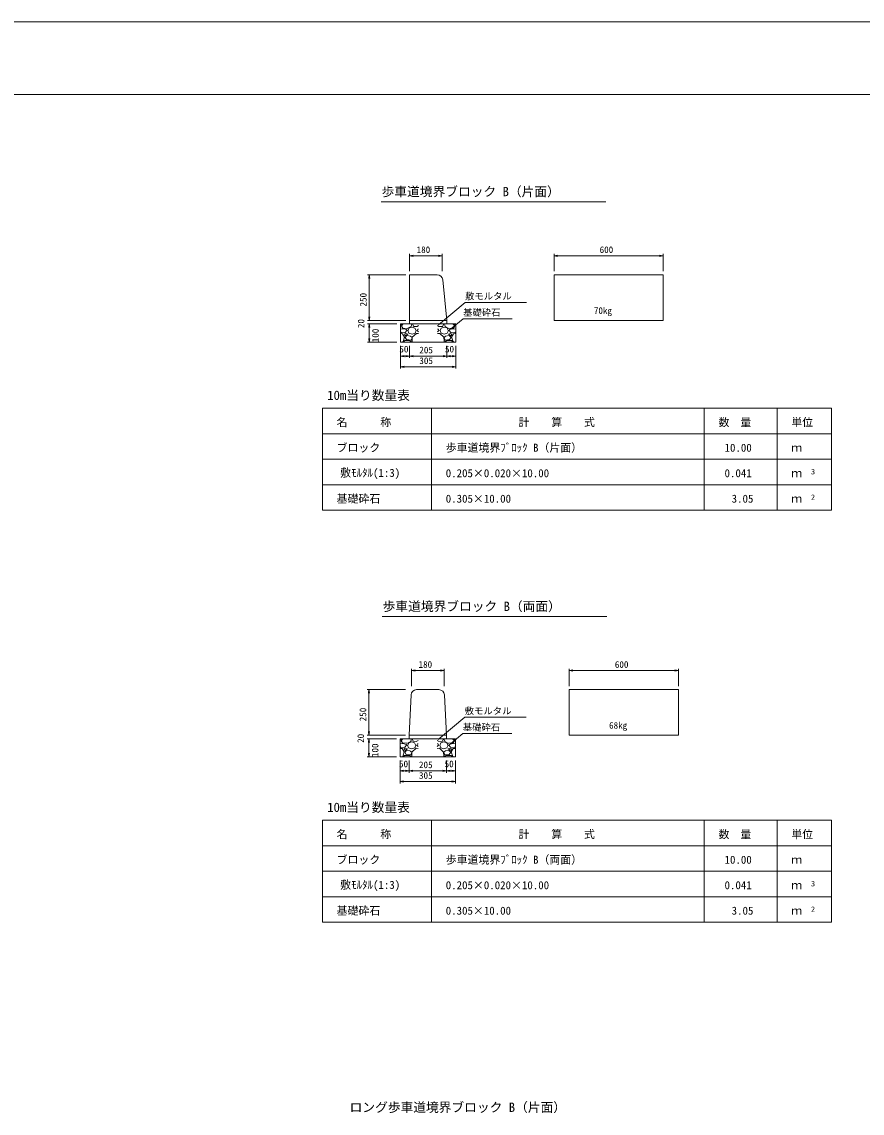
# Model space of a CAD drawing. Units: millimetres on the paper. Extents: x 0 to 841, y 0 to 594.
# Drawn here: x 231 to 462.1, y 294.1 to 594 of the extents above; entities that cross this region are included whole.
import ezdxf
from ezdxf.enums import TextEntityAlignment as Align

# ---------------------------------------------------------------- set-up
doc = ezdxf.new("R2010")
doc.units = ezdxf.units.MM
for name, color, linetype, lineweight in [('D-MTR-FRAM（材料表図枠）', 2, 'Continuous', 18), ('D-STR-DIM（寸法）', 7, 'Continuous', 18), ('D-STR-HTXT（旗揚げ）', 7, 'Continuous', 18), ('D-STR-STRn（構造物）', 7, 'Continuous', 18), ('D-STR（構造物外形線）', 1, 'Continuous', 18), ('D-TTL(外枠）', 2, 'Continuous', 18), ('DEFPOINTS_2', 8, 'Continuous', 18)]:
    doc.layers.add(name, color=color, linetype=linetype, lineweight=lineweight)
for name, color, linetype in [('D-MTR-TXT(文字列）', 7, 'Continuous'), ('D-MTR（材料表タイトル）', 7, 'Continuous'), ('D-STR-TXT（文字）', 7, 'Continuous'), ('D-TTL-TXT（文字）', 7, 'Continuous')]:
    doc.layers.add(name, color=color, linetype=linetype)
doc.styles.add('ＭＳ ゴシック', font='')
doc.styles.get('ＭＳ ゴシック').set_extended_font_data('MS Gothic')

msp = doc.modelspace()

# ---------------------------------------------------------------- linework, layer by layer
at = {"layer": 'D-MTR-FRAM（材料表図枠）'}
for p, q in [((313.651, 487.801), (453.651, 487.801)), ((313.651, 459.801), (313.651, 487.801)), ((343.651, 459.801), (343.651, 487.801)), ((418.651, 459.801), (418.651, 487.801)), ((438.651, 459.801), (438.651, 487.801)), ((453.651, 459.801), (453.651, 487.801)), ((313.651, 480.801), (453.651, 480.801)), ((313.651, 473.801), (453.651, 473.801)), ((313.651, 466.801), (453.651, 466.801)), ((313.651, 459.801), (453.651, 459.801)), ((313.651, 374.584), (453.651, 374.584)), ((313.651, 346.584), (313.651, 374.584)), ((343.651, 346.584), (343.651, 374.584)), ((418.651, 346.584), (418.651, 374.584)), ((438.651, 346.584), (438.651, 374.584)), ((453.651, 346.584), (453.651, 374.584)), ((313.651, 367.584), (453.651, 367.584)), ((313.651, 360.584), (453.651, 360.584)), ((313.651, 353.584), (453.651, 353.584)), ((313.651, 346.584), (453.651, 346.584))]:
    msp.add_line(p, q, dxfattribs=at)
at = {"layer": 'D-STR-DIM（寸法）'}
for p, q in [((337.601, 525.469), (337.601, 530.212)), ((337.601, 529.712), (338.601, 529.879)), ((338.601, 529.545), (337.601, 529.712)), ((337.601, 529.712), (338.601, 529.712)), ((345.601, 529.712), (338.601, 529.712)), ((345.601, 529.879), (346.601, 529.712)), ((346.601, 529.712), (345.601, 529.545)), ((346.601, 529.712), (345.601, 529.712)), ((346.601, 525.469), (346.601, 530.212)), ((377.341, 525.469), (377.341, 530.212)), ((377.341, 529.712), (378.341, 529.879)), ((378.341, 529.545), (377.341, 529.712)), ((377.341, 529.712), (378.341, 529.712)), ((406.341, 529.712), (378.341, 529.712)), ((406.341, 529.879), (407.341, 529.712)), ((407.341, 529.712), (406.341, 529.545)), ((407.341, 529.712), (406.341, 529.712)), ((407.341, 525.469), (407.341, 530.212)), ((336.601, 524.469), (326.062, 524.469)), ((326.396, 523.469), (326.562, 524.469)), ((326.562, 524.469), (326.729, 523.469)), ((326.562, 524.469), (326.562, 523.469)), ((326.562, 523.469), (326.562, 512.969)), ((326.562, 511.969), (326.396, 512.969)), ((326.562, 511.969), (326.396, 512.969)), ((326.562, 512.969), (326.562, 513.969)), ((326.729, 512.969), (326.562, 511.969)), ((326.562, 511.969), (326.562, 512.969)), ((326.729, 512.969), (326.562, 511.969)), ((326.562, 511.969), (326.562, 512.969)), ((336.601, 511.969), (326.062, 511.969)), ((336.601, 511.969), (326.062, 511.969)), ((334.101, 510.969), (326.062, 510.969)), ((334.101, 510.969), (326.062, 510.969)), ((326.396, 509.969), (326.562, 510.969)), ((326.396, 509.969), (326.562, 510.969)), ((326.562, 510.969), (326.729, 509.969)), ((326.562, 510.969), (326.562, 509.969)), ((326.562, 510.969), (326.729, 509.969)), ((326.562, 510.969), (326.562, 509.969)), ((326.562, 509.969), (326.562, 506.969)), ((326.562, 509.969), (326.562, 508.969)), ((326.562, 505.969), (326.396, 506.969)), ((326.729, 506.969), (326.562, 505.969)), ((326.562, 505.969), (326.562, 506.969)), ((334.101, 505.969), (326.062, 505.969)), ((335.101, 504.969), (335.101, 501.647)), ((335.101, 504.969), (335.101, 498.71)), ((337.601, 504.969), (337.601, 501.647)), ((337.601, 504.969), (337.601, 501.647)), ((347.851, 504.969), (347.851, 501.647)), ((347.851, 504.969), (347.851, 501.647)), ((350.351, 504.969), (350.351, 501.647)), ((350.351, 504.969), (350.351, 498.71)), ((335.101, 502.147), (336.101, 502.314)), ((336.101, 501.981), (335.101, 502.147)), ((335.101, 502.147), (336.101, 502.147)), ((336.601, 502.147), (336.101, 502.147)), ((336.601, 502.314), (337.601, 502.147)), ((337.601, 502.147), (336.601, 501.981)), ((337.601, 502.147), (336.601, 502.147)), ((337.601, 502.147), (338.601, 502.314)), ((338.601, 501.981), (337.601, 502.147)), ((337.601, 502.147), (338.601, 502.147)), ((346.851, 502.147), (338.601, 502.147)), ((346.851, 502.314), (347.851, 502.147)), ((347.851, 502.147), (346.851, 501.981)), ((347.851, 502.147), (346.851, 502.147)), ((347.851, 502.147), (348.851, 502.314)), ((348.851, 501.981), (347.851, 502.147)), ((347.851, 502.147), (348.851, 502.147)), ((348.851, 502.147), (349.351, 502.147)), ((349.351, 502.314), (350.351, 502.147)), ((350.351, 502.147), (349.351, 501.981)), ((350.351, 502.147), (349.351, 502.147)), ((335.101, 499.21), (336.101, 499.376)), ((336.101, 499.043), (335.101, 499.21)), ((335.101, 499.21), (336.101, 499.21)), ((349.351, 499.21), (336.101, 499.21)), ((349.351, 499.376), (350.351, 499.21)), ((350.351, 499.21), (349.351, 499.043)), ((350.351, 499.21), (349.351, 499.21)), ((338.13, 411.486), (338.13, 416.229)), ((338.13, 415.729), (339.13, 415.896)), ((339.13, 415.562), (338.13, 415.729)), ((338.13, 415.729), (339.13, 415.729)), ((346.13, 415.729), (339.13, 415.729)), ((346.13, 415.896), (347.13, 415.729)), ((347.13, 415.729), (346.13, 415.562)), ((347.13, 415.729), (346.13, 415.729)), ((347.13, 411.486), (347.13, 416.229)), ((381.524, 411.486), (381.524, 416.229)), ((381.524, 415.729), (382.524, 415.896)), ((382.524, 415.562), (381.524, 415.729)), ((381.524, 415.729), (382.524, 415.729)), ((410.524, 415.729), (382.524, 415.729)), ((410.524, 415.896), (411.524, 415.729)), ((411.524, 415.729), (410.524, 415.562)), ((411.524, 415.729), (410.524, 415.729)), ((411.524, 411.486), (411.524, 416.229)), ((336.505, 410.486), (325.966, 410.486)), ((326.299, 409.486), (326.466, 410.486)), ((326.466, 410.486), (326.633, 409.486)), ((326.466, 410.486), (326.466, 409.486)), ((326.466, 409.486), (326.466, 398.986)), ((326.466, 397.986), (326.299, 398.986)), ((326.466, 397.986), (326.299, 398.986)), ((326.466, 398.986), (326.466, 399.986)), ((326.633, 398.986), (326.466, 397.986)), ((326.466, 397.986), (326.466, 398.986)), ((326.633, 398.986), (326.466, 397.986)), ((326.466, 397.986), (326.466, 398.986)), ((336.505, 397.986), (325.966, 397.986)), ((336.505, 397.986), (325.966, 397.986)), ((334.005, 396.986), (325.966, 396.986)), ((334.005, 396.986), (325.966, 396.986)), ((326.299, 395.986), (326.466, 396.986)), ((326.299, 395.986), (326.466, 396.986)), ((326.466, 396.986), (326.633, 395.986)), ((326.466, 396.986), (326.466, 395.986)), ((326.466, 396.986), (326.633, 395.986)), ((326.466, 396.986), (326.466, 395.986)), ((326.466, 395.986), (326.466, 392.986)), ((326.466, 395.986), (326.466, 394.986)), ((326.466, 391.986), (326.299, 392.986)), ((326.633, 392.986), (326.466, 391.986)), ((326.466, 391.986), (326.466, 392.986)), ((334.005, 391.986), (325.966, 391.986)), ((335.005, 390.986), (335.005, 387.665)), ((335.005, 390.986), (335.005, 384.727)), ((337.505, 390.986), (337.505, 387.665)), ((337.505, 390.986), (337.505, 387.665)), ((347.755, 390.986), (347.755, 387.665)), ((347.755, 390.986), (347.755, 387.665)), ((350.255, 390.986), (350.255, 387.665)), ((350.255, 390.986), (350.255, 384.727)), ((335.005, 388.165), (336.005, 388.331)), ((336.005, 387.998), (335.005, 388.165)), ((335.005, 388.165), (336.005, 388.165)), ((336.505, 388.165), (336.005, 388.165)), ((336.505, 388.331), (337.505, 388.165)), ((337.505, 388.165), (336.505, 387.998)), ((337.505, 388.165), (336.505, 388.165)), ((337.505, 388.165), (338.505, 388.331)), ((338.505, 387.998), (337.505, 388.165)), ((337.505, 388.165), (338.505, 388.165)), ((346.755, 388.165), (338.505, 388.165)), ((346.755, 388.331), (347.755, 388.165)), ((347.755, 388.165), (346.755, 387.998)), ((347.755, 388.165), (346.755, 388.165)), ((347.755, 388.165), (348.755, 388.331)), ((348.755, 387.998), (347.755, 388.165)), ((347.755, 388.165), (348.755, 388.165)), ((348.755, 388.165), (349.255, 388.165)), ((349.255, 388.331), (350.255, 388.165)), ((350.255, 388.165), (349.255, 387.998)), ((350.255, 388.165), (349.255, 388.165)), ((335.005, 385.227), (336.005, 385.393)), ((336.005, 385.06), (335.005, 385.227)), ((335.005, 385.227), (336.005, 385.227)), ((349.255, 385.227), (336.005, 385.227)), ((349.255, 385.393), (350.255, 385.227)), ((350.255, 385.227), (349.255, 385.06)), ((350.255, 385.227), (349.255, 385.227))]:
    msp.add_line(p, q, dxfattribs=at)
at = {"layer": 'D-STR-HTXT（旗揚げ）'}
for p, q in [((329.854, 544.568), (391.578, 544.568)), ((345.546, 510.724), (352.889, 516.894)), ((369.745, 516.894), (352.889, 516.894)), ((348.926, 509.517), (352.366, 512.4)), ((365.839, 512.4), (352.366, 512.4)), ((330.138, 430.585), (391.862, 430.585)), ((345.45, 396.741), (352.792, 402.911)), ((369.648, 402.911), (352.792, 402.911)), ((348.83, 395.534), (352.269, 398.418)), ((365.743, 398.418), (352.269, 398.418))]:
    msp.add_line(p, q, dxfattribs=at)
at = {"layer": 'D-STR-STRn（構造物）'}
for p, q in [((337.601, 510.969), (335.101, 510.969)), ((335.101, 510.969), (335.101, 505.969)), ((335.101, 510.534), (335.664, 510.969)), ((335.41, 510.417), (335.907, 510.969)), ((335.77, 509.814), (335.42, 510.414)), ((337.007, 509.727), (335.757, 509.827)), ((338.063, 510.263), (337.013, 509.713)), ((337.209, 509.167), (337.509, 509.867)), ((337.511, 509.867), (338.311, 510.117)), ((337.601, 511.969), (337.601, 510.969)), ((349.546, 510.969), (337.601, 510.969)), ((338.262, 510.967), (338.062, 510.267)), ((338.308, 510.117), (339.108, 509.817)), ((338.432, 510.969), (338.702, 510.329)), ((338.707, 510.314), (339.757, 510.264)), ((339.76, 510.271), (340.101, 510.534)), ((345.692, 510.271), (345.351, 510.534)), ((346.746, 510.314), (345.696, 510.264)), ((347.144, 510.117), (346.344, 509.817)), ((347.021, 510.969), (346.751, 510.329)), ((347.942, 509.867), (347.142, 510.117)), ((347.191, 510.967), (347.391, 510.267)), ((347.39, 510.263), (348.44, 509.713)), ((347.851, 511.969), (347.851, 510.969)), ((347.851, 510.969), (350.351, 510.969)), ((348.244, 509.167), (347.944, 509.867)), ((348.446, 509.727), (349.696, 509.827)), ((350.043, 510.417), (349.546, 510.969)), ((349.683, 509.814), (350.033, 510.414)), ((350.351, 510.534), (349.788, 510.969)), ((350.351, 510.969), (350.351, 505.969)), ((335.864, 509.661), (335.101, 509.581)), ((335.308, 508.583), (335.101, 508.809)), ((335.711, 508.262), (335.101, 508.313)), ((336.457, 508.67), (335.307, 508.57)), ((336.271, 507.37), (335.721, 508.27)), ((336.858, 509.42), (335.858, 509.67)), ((335.861, 506.115), (336.261, 507.365)), ((336.208, 508.217), (336.408, 507.717)), ((336.559, 508.365), (336.209, 508.215)), ((336.408, 507.718), (337.158, 508.168)), ((336.408, 507.269), (336.808, 506.669)), ((336.91, 507.767), (336.41, 507.267)), ((336.91, 509.167), (336.46, 508.667)), ((337.162, 508.168), (336.562, 508.368)), ((336.911, 509.164), (336.861, 509.414)), ((337.916, 507.62), (336.916, 507.77)), ((337.156, 509.168), (337.456, 508.468)), ((337.456, 508.463), (338.306, 508.213)), ((338.321, 507.256), (337.921, 507.606)), ((338.061, 506.518), (338.311, 506.968)), ((338.358, 507.319), (338.308, 506.269)), ((338.31, 506.967), (338.31, 507.267)), ((338.313, 508.214), (339.163, 508.464)), ((339.511, 508.367), (338.361, 507.317)), ((339.111, 509.815), (339.411, 509.165)), ((339.159, 508.469), (339.409, 509.169)), ((340.101, 508.313), (339.511, 508.362)), ((340.101, 508.809), (339.758, 509.183)), ((339.759, 509.168), (339.909, 509.568)), ((340.101, 509.581), (339.914, 509.561)), ((345.351, 509.581), (345.538, 509.561)), ((345.351, 508.809), (345.694, 509.183)), ((345.351, 508.313), (345.941, 508.362)), ((345.694, 509.168), (345.544, 509.568)), ((345.942, 508.367), (347.092, 507.317)), ((346.342, 509.815), (346.042, 509.165)), ((346.294, 508.469), (346.044, 509.169)), ((347.14, 508.214), (346.29, 508.464)), ((347.095, 507.319), (347.145, 506.269)), ((347.132, 507.256), (347.532, 507.606)), ((347.391, 506.518), (347.141, 506.968)), ((347.143, 506.967), (347.143, 507.267)), ((347.997, 508.463), (347.147, 508.213)), ((347.537, 507.62), (348.537, 507.77)), ((348.297, 509.168), (347.997, 508.468)), ((348.291, 508.168), (348.891, 508.368)), ((349.044, 507.718), (348.294, 508.168)), ((348.542, 509.164), (348.592, 509.414)), ((348.543, 509.167), (348.993, 508.667)), ((348.543, 507.767), (349.043, 507.267)), ((348.594, 509.42), (349.594, 509.67)), ((349.044, 507.269), (348.644, 506.669)), ((348.893, 508.365), (349.243, 508.215)), ((348.996, 508.67), (350.146, 508.57)), ((349.245, 508.217), (349.045, 507.717)), ((349.182, 507.37), (349.732, 508.27)), ((349.592, 506.115), (349.192, 507.365)), ((349.588, 509.661), (350.351, 509.581)), ((349.741, 508.262), (350.351, 508.313)), ((350.144, 508.583), (350.351, 508.809)), ((335.101, 505.969), (350.351, 505.969)), ((335.664, 505.969), (335.86, 506.121)), ((335.907, 505.969), (336.31, 506.417)), ((336.31, 506.417), (337.61, 506.417)), ((336.812, 506.665), (338.062, 506.515)), ((337.608, 506.428), (338.258, 505.978)), ((338.302, 506.278), (338.432, 505.969)), ((347.151, 506.278), (347.021, 505.969)), ((347.844, 506.428), (347.194, 505.978)), ((348.641, 506.665), (347.391, 506.515)), ((349.143, 506.417), (347.843, 506.417)), ((349.546, 505.969), (349.143, 506.417)), ((349.788, 505.969), (349.592, 506.121)), ((337.505, 396.986), (335.005, 396.986)), ((335.005, 396.986), (335.005, 391.986)), ((335.005, 396.551), (335.568, 396.986)), ((335.314, 396.434), (335.811, 396.986)), ((335.674, 395.831), (335.324, 396.431)), ((337.966, 396.28), (336.916, 395.73)), ((337.113, 395.184), (337.413, 395.884)), ((337.414, 395.884), (338.214, 396.134)), ((337.505, 397.986), (337.505, 396.986)), ((349.45, 396.986), (337.505, 396.986)), ((338.165, 396.984), (337.965, 396.284)), ((338.212, 396.134), (339.012, 395.834)), ((338.336, 396.986), (338.606, 396.346)), ((338.611, 396.331), (339.661, 396.281)), ((339.664, 396.288), (340.005, 396.551)), ((345.596, 396.288), (345.255, 396.551)), ((346.649, 396.331), (345.599, 396.281)), ((347.048, 396.134), (346.248, 395.834)), ((346.924, 396.986), (346.655, 396.346)), ((347.846, 395.884), (347.046, 396.134)), ((347.095, 396.984), (347.295, 396.284)), ((347.294, 396.28), (348.344, 395.73)), ((347.755, 397.986), (347.755, 396.986)), ((347.755, 396.986), (350.255, 396.986)), ((348.148, 395.184), (347.848, 395.884)), ((349.946, 396.434), (349.45, 396.986)), ((349.587, 395.831), (349.937, 396.431)), ((350.255, 396.551), (349.692, 396.986)), ((350.255, 396.986), (350.255, 391.986)), ((335.768, 395.678), (335.005, 395.598)), ((335.212, 394.6), (335.005, 394.826)), ((335.615, 394.279), (335.005, 394.33)), ((336.36, 394.687), (335.21, 394.587)), ((336.175, 393.387), (335.625, 394.287)), ((336.911, 395.744), (335.661, 395.844)), ((336.762, 395.437), (335.762, 395.687)), ((335.764, 392.132), (336.164, 393.382)), ((336.112, 394.234), (336.312, 393.734)), ((336.463, 394.382), (336.113, 394.232)), ((336.312, 393.735), (337.062, 394.185)), ((336.312, 393.286), (336.712, 392.686)), ((336.814, 393.784), (336.314, 393.284)), ((336.814, 395.184), (336.364, 394.684)), ((337.065, 394.185), (336.465, 394.385)), ((336.814, 395.181), (336.764, 395.431)), ((337.82, 393.637), (336.82, 393.787)), ((337.059, 395.185), (337.359, 394.485)), ((337.36, 394.48), (338.21, 394.23)), ((338.224, 393.274), (337.824, 393.624)), ((337.965, 392.535), (338.215, 392.985)), ((338.261, 393.336), (338.211, 392.286)), ((338.214, 392.984), (338.214, 393.284)), ((338.216, 394.231), (339.066, 394.481)), ((339.415, 394.384), (338.265, 393.334)), ((339.015, 395.832), (339.315, 395.182)), ((339.062, 394.486), (339.312, 395.186)), ((340.005, 394.33), (339.415, 394.379)), ((340.005, 394.826), (339.662, 395.2)), ((339.663, 395.185), (339.813, 395.585)), ((340.005, 395.598), (339.818, 395.578)), ((345.255, 395.598), (345.442, 395.578)), ((345.255, 394.826), (345.598, 395.2)), ((345.255, 394.33), (345.845, 394.379)), ((345.597, 395.185), (345.447, 395.585)), ((345.845, 394.384), (346.995, 393.334)), ((346.246, 395.832), (345.946, 395.182)), ((346.198, 394.486), (345.948, 395.186)), ((347.044, 394.231), (346.194, 394.481)), ((346.999, 393.336), (347.049, 392.286)), ((347.036, 393.274), (347.436, 393.624)), ((347.295, 392.535), (347.045, 392.985)), ((347.046, 392.984), (347.046, 393.284)), ((347.9, 394.48), (347.05, 394.23)), ((347.441, 393.637), (348.441, 393.787)), ((348.201, 395.185), (347.901, 394.485)), ((348.195, 394.185), (348.795, 394.385)), ((348.948, 393.735), (348.198, 394.185)), ((348.35, 395.744), (349.6, 395.844)), ((348.446, 395.181), (348.496, 395.431)), ((348.446, 395.184), (348.896, 394.684)), ((348.447, 393.784), (348.947, 393.284)), ((348.498, 395.437), (349.498, 395.687)), ((348.948, 393.286), (348.548, 392.686)), ((348.797, 394.382), (349.147, 394.232)), ((348.9, 394.687), (350.05, 394.587)), ((349.148, 394.234), (348.948, 393.734)), ((349.085, 393.387), (349.635, 394.287)), ((349.496, 392.132), (349.096, 393.382)), ((349.492, 395.678), (350.255, 395.598)), ((349.645, 394.279), (350.255, 394.33)), ((350.048, 394.6), (350.255, 394.826)), ((335.005, 391.986), (350.255, 391.986)), ((335.568, 391.986), (335.764, 392.138)), ((335.811, 391.986), (336.214, 392.434)), ((336.214, 392.434), (337.514, 392.434)), ((336.715, 392.682), (337.965, 392.532)), ((337.512, 392.445), (338.162, 391.995)), ((338.206, 392.296), (338.336, 391.986)), ((347.055, 392.296), (346.924, 391.986)), ((347.748, 392.445), (347.098, 391.995)), ((348.545, 392.682), (347.295, 392.532)), ((349.046, 392.434), (347.746, 392.434)), ((349.45, 391.986), (349.046, 392.434)), ((349.692, 391.986), (349.496, 392.138))]:
    msp.add_line(p, q, dxfattribs=at)
at = {"layer": 'D-STR（構造物外形線）'}
for p, q in [((337.601, 524.469), (337.601, 511.969)), ((337.601, 524.469), (345.244, 524.469)), ((346.736, 523.118), (347.851, 511.969)), ((377.341, 524.469), (407.341, 524.469)), ((377.341, 511.969), (377.341, 524.469)), ((407.341, 524.469), (407.341, 511.969)), ((407.341, 511.969), (407.341, 524.469)), ((347.851, 511.969), (337.601, 511.969)), ((407.341, 511.969), (377.341, 511.969)), ((338.059, 409.061), (337.505, 397.986)), ((339.557, 410.486), (345.703, 410.486)), ((347.201, 409.061), (347.755, 397.986)), ((381.524, 410.486), (411.524, 410.486)), ((381.524, 397.986), (381.524, 410.486)), ((411.524, 410.486), (411.524, 397.986)), ((411.524, 397.986), (411.524, 410.486)), ((411.524, 410.486), (411.524, 397.986)), ((411.524, 397.986), (411.524, 410.486)), ((347.755, 397.986), (337.505, 397.986)), ((347.755, 397.986), (337.505, 397.986)), ((411.524, 397.986), (381.524, 397.986))]:
    msp.add_line(p, q, dxfattribs=at)
for centre, start, end in [((345.244, 522.969), 5.71059, 90), ((339.557, 408.986), 90, 177.13759), ((345.703, 408.986), 2.86241, 90)]:
    msp.add_arc(centre, 1.5, start, end, dxfattribs=at)
at = {"layer": 'D-TTL(外枠）'}
msp.add_line((23, 574), (818, 574), dxfattribs=at)
at = {"layer": 'DEFPOINTS_2'}
msp.add_line((0, 594), (841, 594), dxfattribs=at)

# ---------------------------------------------------------------- texts
at = {"layer": 'D-MTR-TXT(文字列）', "style": 'ＭＳ ゴシック'}
for s, height, p in [('名\u3000\u3000\u3000称', 2.199, (317.574, 482.204)), ('計\u3000\u3000算\u3000\u3000式', 2.199, (367.582, 482.204)), ('数\u3000量', 2.199, (422.574, 482.204)), ('単位', 2.199, (442.574, 482.204)), ('ブロック', 2.199, (317.574, 475.204)), ('歩車道境界ﾌﾞﾛｯｸ B（片面）', 2.199, (347.574, 475.204)), ('10.00', 2.199, (424.225, 475.204)), ('ｍ', 2.199, (442.574, 475.204)), ('敷ﾓﾙﾀﾙ(1:3)', 2.199, (318.574, 468.305)), ('0.205×0.020×10.00', 2.199, (347.574, 468.204)), ('0.041', 2.199, (424.225, 468.204)), ('3', 1.466, (447.976, 469.209)), ('ｍ', 2.199, (442.574, 468.204)), ('基礎砕石', 2.199, (317.574, 461.204)), ('0.305×10.00', 2.199, (347.574, 461.204)), ('3.05', 2.199, (426.174, 461.204)), ('ｍ', 2.199, (442.574, 461.204)), ('2', 1.466, (447.976, 462.209)), ('名\u3000\u3000\u3000称', 2.199, (317.574, 368.987)), ('計\u3000\u3000算\u3000\u3000式', 2.199, (367.582, 368.987)), ('数\u3000量', 2.199, (422.574, 368.987)), ('単位', 2.199, (442.574, 368.987)), ('ブロック', 2.199, (317.574, 361.987)), ('歩車道境界ﾌﾞﾛｯｸ B（両面）', 2.199, (347.574, 361.987)), ('10.00', 2.199, (424.225, 361.987)), ('ｍ', 2.199, (442.574, 361.987)), ('敷ﾓﾙﾀﾙ(1:3)', 2.199, (318.574, 355.087)), ('0.205×0.020×10.00', 2.199, (347.574, 354.987)), ('0.041', 2.199, (424.225, 354.987)), ('ｍ', 2.199, (442.574, 354.987)), ('3', 1.466, (447.976, 355.991)), ('基礎砕石', 2.199, (317.574, 347.987)), ('0.305×10.00', 2.199, (347.574, 347.987)), ('3.05', 2.199, (426.174, 347.987)), ('ｍ', 2.199, (442.574, 347.987)), ('2', 1.466, (447.976, 348.991))]:
    msp.add_text(s, height=height, dxfattribs=at).set_placement(p, align=Align.BOTTOM_LEFT)
at = {"layer": 'D-MTR（材料表タイトル）', "style": 'ＭＳ ゴシック'}
for p in [(314.993, 489.326), (314.993, 376.109)]:
    msp.add_text('10m当り数量表', height=2.566, dxfattribs=at).set_placement(p, align=Align.BOTTOM_LEFT)
at = {"layer": 'D-STR-DIM（寸法）', "style": 'ＭＳ ゴシック'}
for s, p in [('180', (339.57, 529.912)), ('600', (389.879, 529.912)), ('50', (334.823, 502.594)), ('205', (340.309, 502.347)), ('50', (347.369, 502.594)), ('305', (340.315, 499.41)), ('180', (340.098, 415.929)), ('600', (394.062, 415.929)), ('50', (334.727, 388.611)), ('205', (340.213, 388.365)), ('50', (347.272, 388.611)), ('305', (340.219, 385.427))]:
    msp.add_text(s, height=1.833, dxfattribs=at).set_placement(p, align=Align.BOTTOM_LEFT)
for s, p in [('250', (326.362, 515.77)), ('20', (325.762, 509.832)), ('100', (329.715, 505.937)), ('250', (326.266, 401.787)), ('20', (325.666, 395.849)), ('100', (329.618, 391.954))]:
    msp.add_text(s, height=1.833, rotation=90, dxfattribs=at).set_placement(p, align=Align.BOTTOM_LEFT)
at = {"layer": 'D-STR-TXT（文字）', "style": 'ＭＳ ゴシック'}
for s, p in [('敷モルタル', (352.889, 517.146)), ('基礎砕石', (352.366, 512.653)), ('70kg', (388.298, 513.178)), ('敷モルタル', (352.792, 403.163)), ('基礎砕石', (352.269, 398.67)), ('68kg', (392.481, 399.195))]:
    msp.add_text(s, height=1.833, dxfattribs=at).set_placement(p, align=Align.BOTTOM_LEFT)
at = {"layer": 'D-TTL-TXT（文字）', "style": 'ＭＳ ゴシック'}
for s, p in [('歩車道境界ブロック B（片面）', (329.946, 545.311)), ('歩車道境界ブロック B（両面）', (330.23, 431.329)), ('ロング歩車道境界ブロック B（片面）', (321.146, 293.668))]:
    msp.add_text(s, height=2.566, dxfattribs=at).set_placement(p, align=Align.BOTTOM_LEFT)

doc.saveas('drawing.dxf')
